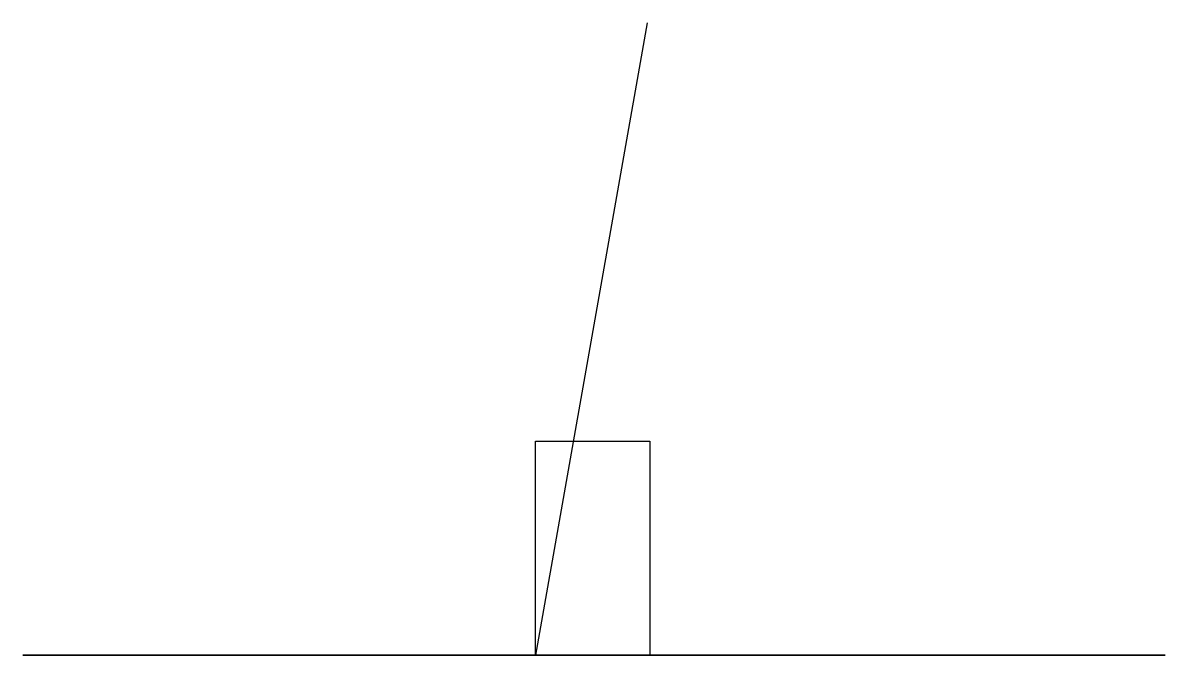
# Model space of a CAD drawing. Header units: millimetres. Extents: x 0 to 80, y 10 to 54.3.
import ezdxf

# ---------------------------------------------------------------- set-up
doc = ezdxf.new("R2010")
doc.units = ezdxf.units.MM
doc.layers.get('0').update_dxf_attribs({"linetype": 'CONTINUOUS'})

msp = doc.modelspace()

# ---------------------------------------------------------------- linework, layer by layer
for p, q in [((43.727, 54.316), (35.913, 10)), ((80, 10), (0, 10)), ((0, 10), (80, 10))]:
    msp.add_line(p, q)
msp.add_lwpolyline([(43.913, 10), (35.913, 10), (35.913, 25), (43.913, 25)], close=True)

doc.saveas('drawing.dxf')
